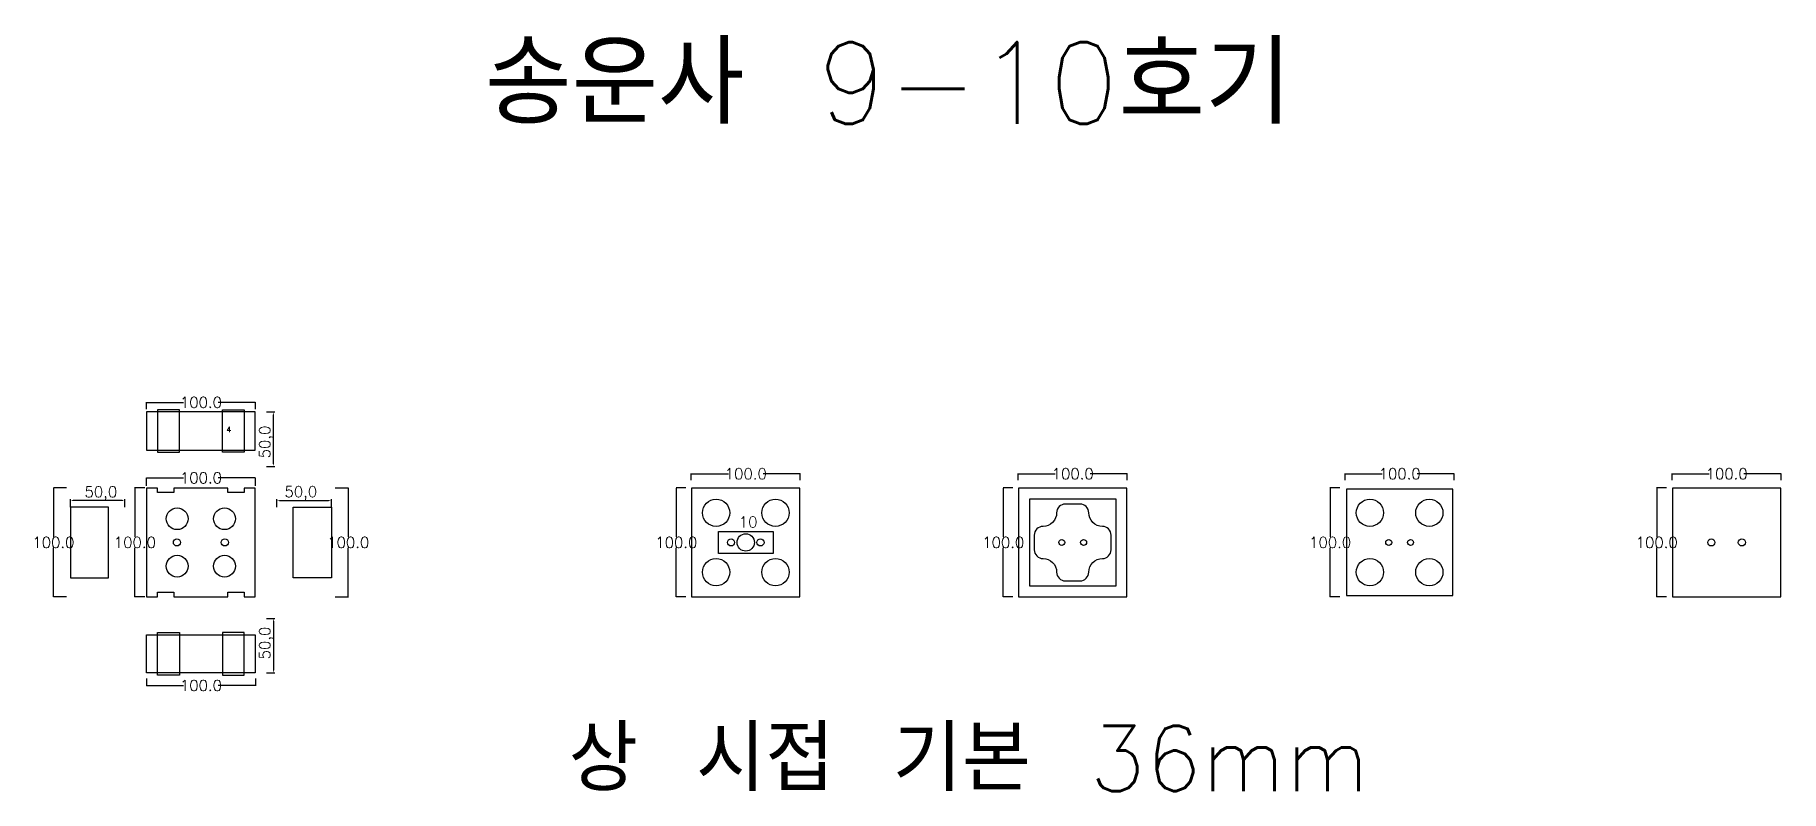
# Model space of a CAD drawing. Header units: millimetres. Extents: x 2384 to 3987, y 517 to 1211.
import ezdxf

# ---------------------------------------------------------------- set-up
doc = ezdxf.new("R2010")
doc.units = ezdxf.units.MM
for name, color, linetype in [('TEXT', 7, 'Continuous'), ('볼트 구멍', 7, 'Continuous'), ('치구', 7, 'Continuous'), ('치수', 7, 'Continuous')]:
    doc.layers.add(name, color=color, linetype=linetype)
doc.styles.get("Standard").update_dxf_attribs({"font": 'txt.shx', "bigfont": 'whgtxt.shx'})
doc.dimstyles.new('ISO-25', dxfattribs={"dimtxt": 2.5, "dimasz": 2.5, "dimexe": 1.25, "dimexo": 0.625, "dimtad": 1, "dimtxsty": 'Standard', "dimcen": 2.5, "dimadec": 0, "dimazin": 0, "dimtfac": 1, "dimtmove": 0, "dimatfit": 3, "dimfxl": 0, "dimarcsym": 0})
doc.dimstyles.get("Standard").update_dxf_attribs({"dimtxt": 7, "dimasz": 0.18, "dimexe": 0.18, "dimexo": 0.0625, "dimgap": 0.09, "dimtad": 0, "dimtih": 1, "dimtoh": 1, "dimdec": 1, "dimzin": 0, "dimdsep": 46, "dimtxsty": 'Standard', "dimcen": 0.09, "dimadec": 0, "dimazin": 0, "dimtfac": 1, "dimtdec": 1, "dimtofl": 0, "dimtmove": 0, "dimatfit": 3, "dimfxl": 0, "dimtolj": 1, "dimtzin": 0, "dimarcsym": 0})

# ---------------------------------------------------------------- blocks, each defined once
blk = doc.blocks.new('*D69')
at = {"layer": 'Defpoints', "color": 0}
for p in [(2486.8, 867.3), (2586.8, 873.7), (2586.8, 867.3)]:
    blk.add_point(p, dxfattribs=at)
at = {"layer": '치수', "color": 0, "lineweight": -2}
for p, q in [((2486.8, 867.4), (2486.8, 873.9)), ((2486.9, 873.7), (2520.8, 873.7)), ((2586.6, 873.7), (2552.7, 873.7)), ((2586.8, 867.4), (2586.8, 873.9))]:
    blk.add_line(p, q, dxfattribs=at)
at = {"layer": '치수', "color": 0}
for points in [[(2486.9, 873.8), (2486.9, 873.7), (2486.8, 873.7)], [(2586.6, 873.8), (2586.6, 873.7), (2586.8, 873.7)]]:
    blk.add_solid(points, dxfattribs=at)
at = {"layer": '치수', "color": 0, "insert": (2536.8, 873.7), "char_height": 10, "attachment_point": 5}
blk.add_mtext('\\A1;100.0', dxfattribs=at)
blk = doc.blocks.new('*D70')
at = {"layer": 'Defpoints', "color": 0}
for p in [(3286.8, 802.3), (3386.8, 808.2), (3386.8, 802.3)]:
    blk.add_point(p, dxfattribs=at)
at = {"layer": '치수', "color": 0, "lineweight": -2}
for p, q in [((3286.8, 802.3), (3286.8, 808.3)), ((3286.9, 808.2), (3320.8, 808.2)), ((3386.6, 808.2), (3352.7, 808.2)), ((3386.8, 802.3), (3386.8, 808.3))]:
    blk.add_line(p, q, dxfattribs=at)
at = {"layer": '치수', "color": 0}
for points in [[(3286.9, 808.2), (3286.9, 808.1), (3286.8, 808.2)], [(3386.6, 808.2), (3386.6, 808.1), (3386.8, 808.2)]]:
    blk.add_solid(points, dxfattribs=at)
at = {"layer": '치수', "color": 0, "insert": (3336.8, 808.2), "char_height": 10, "attachment_point": 5}
blk.add_mtext('\\A1;100.0', dxfattribs=at)
blk = doc.blocks.new('*D71')
at = {"layer": 'Defpoints', "color": 0}
for p in [(2586.8, 804.4), (2486.8, 797), (2586.8, 797)]:
    blk.add_point(p, dxfattribs=at)
at = {"layer": '치수', "color": 0, "lineweight": -2}
for p, q in [((2486.8, 797.1), (2486.8, 804.6)), ((2486.9, 804.4), (2520.8, 804.4)), ((2586.6, 804.4), (2552.7, 804.4)), ((2586.8, 797.1), (2586.8, 804.6))]:
    blk.add_line(p, q, dxfattribs=at)
at = {"layer": '치수', "color": 0}
for points in [[(2486.9, 804.4), (2486.9, 804.4), (2486.8, 804.4)], [(2586.6, 804.4), (2586.6, 804.4), (2586.8, 804.4)]]:
    blk.add_solid(points, dxfattribs=at)
at = {"layer": '치수', "color": 0, "insert": (2536.8, 804.4), "char_height": 10, "attachment_point": 5}
blk.add_mtext('\\A1;100.0', dxfattribs=at)
blk = doc.blocks.new('*D72')
at = {"layer": 'Defpoints', "color": 0}
for p in [(2486.8, 620.3), (2586.8, 620.3), (2586.8, 613.9)]:
    blk.add_point(p, dxfattribs=at)
at = {"layer": '치수', "color": 0, "lineweight": -2}
for p, q in [((2486.8, 620.2), (2486.8, 613.7)), ((2486.9, 613.9), (2520.8, 613.9)), ((2586.6, 613.9), (2552.7, 613.9)), ((2586.8, 620.2), (2586.8, 613.7))]:
    blk.add_line(p, q, dxfattribs=at)
at = {"layer": '치수', "color": 0}
for points in [[(2486.9, 613.9), (2486.9, 613.9), (2486.8, 613.9)], [(2586.6, 613.9), (2586.6, 613.9), (2586.8, 613.9)]]:
    blk.add_solid(points, dxfattribs=at)
at = {"layer": '치수', "color": 0, "insert": (2536.8, 613.9), "char_height": 10, "attachment_point": 5}
blk.add_mtext('\\A1;100.0', dxfattribs=at)
blk = doc.blocks.new('*D73')
at = {"layer": 'Defpoints', "color": 0}
for p in [(2485.3, 795.2), (2476.2, 695.2), (2485.3, 695.2)]:
    blk.add_point(p, dxfattribs=at)
at = {"layer": '치수', "color": 0, "lineweight": -2}
for p, q in [((2485.2, 795.2), (2476, 795.2)), ((2476.2, 795), (2476.2, 750.3)), ((2476.2, 695.3), (2476.2, 740.1)), ((2485.2, 695.2), (2476, 695.2))]:
    blk.add_line(p, q, dxfattribs=at)
at = {"layer": '치수', "color": 0}
for points in [[(2476.2, 795), (2476.3, 795), (2476.2, 795.2)], [(2476.2, 695.3), (2476.3, 695.3), (2476.2, 695.2)]]:
    blk.add_solid(points, dxfattribs=at)
at = {"layer": '치수', "color": 0, "insert": (2476.2, 745.2), "char_height": 10, "attachment_point": 5}
blk.add_mtext('\\A1;100.0', dxfattribs=at)
blk = doc.blocks.new('*D74')
at = {"layer": 'Defpoints', "color": 0}
for p in [(2413.6, 795.2), (2401.5, 695.2), (2413.6, 695.2)]:
    blk.add_point(p, dxfattribs=at)
at = {"layer": '치수', "color": 0, "lineweight": -2}
for p, q in [((2413.5, 795.2), (2401.4, 795.2)), ((2401.5, 795), (2401.5, 750.3)), ((2401.5, 695.3), (2401.5, 740.1)), ((2413.5, 695.2), (2401.4, 695.2))]:
    blk.add_line(p, q, dxfattribs=at)
at = {"layer": '치수', "color": 0}
for points in [[(2401.5, 795), (2401.6, 795), (2401.5, 795.2)], [(2401.5, 695.3), (2401.6, 695.3), (2401.5, 695.2)]]:
    blk.add_solid(points, dxfattribs=at)
at = {"layer": '치수', "color": 0, "insert": (2401.5, 745.2), "char_height": 10, "attachment_point": 5}
blk.add_mtext('\\A1;100.0', dxfattribs=at)
blk = doc.blocks.new('*D75')
at = {"layer": 'Defpoints', "color": 0}
for p in [(2417, 783.6), (2417, 777), (2467, 776.9)]:
    blk.add_point(p, dxfattribs=at)
at = {"layer": '치수', "color": 0, "lineweight": -2}
for p, q in [((2417, 777.6), (2417, 784.9)), ((2464.5, 783.6), (2419.5, 783.6)), ((2467, 777.5), (2467, 784.9))]:
    blk.add_line(p, q, dxfattribs=at)
at = {"layer": '치수', "color": 0}
for points in [[(2419.5, 784.1), (2419.5, 783.2), (2417, 783.6)], [(2464.5, 784.1), (2464.5, 783.2), (2467, 783.6)]]:
    blk.add_solid(points, dxfattribs=at)
at = {"layer": '치수', "color": 0, "insert": (2445, 790.1), "char_height": 10, "attachment_point": 5}
blk.add_mtext('50,0', dxfattribs=at)
blk = doc.blocks.new('*D76')
at = {"layer": 'Defpoints', "color": 0}
for p in [(2981.9, 795.2), (2973, 695.2), (2981.9, 695.2)]:
    blk.add_point(p, dxfattribs=at)
at = {"layer": '치수', "color": 0, "lineweight": -2}
for p, q in [((2981.8, 795.2), (2972.8, 795.2)), ((2973, 795), (2973, 750.3)), ((2973, 695.3), (2973, 740.1)), ((2981.8, 695.2), (2972.8, 695.2))]:
    blk.add_line(p, q, dxfattribs=at)
at = {"layer": '치수', "color": 0}
for points in [[(2972.9, 795), (2973, 795), (2973, 795.2)], [(2972.9, 695.3), (2973, 695.3), (2973, 695.2)]]:
    blk.add_solid(points, dxfattribs=at)
at = {"layer": '치수', "color": 0, "insert": (2973, 745.2), "char_height": 10, "attachment_point": 5}
blk.add_mtext('\\A1;100.0', dxfattribs=at)
blk = doc.blocks.new('*D77')
at = {"layer": 'Defpoints', "color": 0}
for p in [(2596.4, 864.9), (2603.3, 864.9), (2596.4, 814.9)]:
    blk.add_point(p, dxfattribs=at)
at = {"layer": '치수', "color": 0, "lineweight": -2}
for p, q in [((2597.1, 864.9), (2604.6, 864.9)), ((2603.3, 817.4), (2603.3, 862.4)), ((2597.1, 814.9), (2604.6, 814.9))]:
    blk.add_line(p, q, dxfattribs=at)
at = {"layer": '치수', "color": 0}
for points in [[(2602.9, 862.4), (2603.8, 862.4), (2603.3, 864.9)], [(2602.9, 817.4), (2603.8, 817.4), (2603.3, 814.9)]]:
    blk.add_solid(points, dxfattribs=at)
at = {"layer": '치수', "color": 0, "insert": (2596.9, 837.4), "char_height": 10, "attachment_point": 5, "rotation": 90}
blk.add_mtext('50,0', dxfattribs=at)
blk = doc.blocks.new('*D78')
at = {"layer": 'Defpoints', "color": 0}
for p in [(2606.5, 777), (2656.5, 783.7), (2656.5, 777)]:
    blk.add_point(p, dxfattribs=at)
at = {"layer": '치수', "color": 0, "lineweight": -2}
for p, q in [((2606.5, 777.6), (2606.5, 785)), ((2609, 783.7), (2654, 783.7)), ((2656.5, 777.6), (2656.5, 785))]:
    blk.add_line(p, q, dxfattribs=at)
at = {"layer": '치수', "color": 0}
for points in [[(2609, 784.2), (2609, 783.3), (2606.5, 783.7)], [(2654, 784.2), (2654, 783.3), (2656.5, 783.7)]]:
    blk.add_solid(points, dxfattribs=at)
at = {"layer": '치수', "color": 0, "insert": (2628.5, 790.2), "char_height": 10, "attachment_point": 5}
blk.add_mtext('50,0', dxfattribs=at)
blk = doc.blocks.new('*D79')
at = {"layer": 'Defpoints', "color": 0}
for p in [(2596.4, 675.4), (2596.4, 625.4), (2603.3, 625.4)]:
    blk.add_point(p, dxfattribs=at)
at = {"layer": '치수', "color": 0, "lineweight": -2}
for p, q in [((2597.1, 675.4), (2604.6, 675.4)), ((2603.3, 672.9), (2603.3, 627.9)), ((2597.1, 625.4), (2604.6, 625.4))]:
    blk.add_line(p, q, dxfattribs=at)
at = {"layer": '치수', "color": 0}
for points in [[(2602.9, 672.9), (2603.8, 672.9), (2603.3, 675.4)], [(2602.9, 627.9), (2603.8, 627.9), (2603.3, 625.4)]]:
    blk.add_solid(points, dxfattribs=at)
at = {"layer": '치수', "color": 0, "insert": (2596.9, 652.9), "char_height": 10, "attachment_point": 5, "rotation": 90}
blk.add_mtext('50,0', dxfattribs=at)
blk = doc.blocks.new('*D80')
at = {"layer": 'Defpoints', "color": 0}
for p in [(2659.9, 795.2), (2659.9, 695.2), (2672, 695.2)]:
    blk.add_point(p, dxfattribs=at)
at = {"layer": '치수', "color": 0, "lineweight": -2}
for p, q in [((2660, 795.2), (2672.2, 795.2)), ((2672, 795), (2672, 750.3)), ((2672, 695.3), (2672, 740.1)), ((2660, 695.2), (2672.2, 695.2))]:
    blk.add_line(p, q, dxfattribs=at)
at = {"layer": '치수', "color": 0}
for points in [[(2671.9, 795), (2672, 795), (2672, 795.2)], [(2671.9, 695.3), (2672, 695.3), (2672, 695.2)]]:
    blk.add_solid(points, dxfattribs=at)
at = {"layer": '치수', "color": 0, "insert": (2672, 745.2), "char_height": 10, "attachment_point": 5}
blk.add_mtext('\\A1;100.0', dxfattribs=at)
blk = doc.blocks.new('*D81')
at = {"layer": 'Defpoints', "color": 0}
for p in [(3281.9, 795.2), (3273, 695.2), (3281.9, 695.2)]:
    blk.add_point(p, dxfattribs=at)
at = {"layer": '치수', "color": 0, "lineweight": -2}
for p, q in [((3281.8, 795.2), (3272.8, 795.2)), ((3273, 795), (3273, 750.3)), ((3273, 695.3), (3273, 740.1)), ((3281.8, 695.2), (3272.8, 695.2))]:
    blk.add_line(p, q, dxfattribs=at)
at = {"layer": '치수', "color": 0}
for points in [[(3272.9, 795), (3273, 795), (3273, 795.2)], [(3272.9, 695.3), (3273, 695.3), (3273, 695.2)]]:
    blk.add_solid(points, dxfattribs=at)
at = {"layer": '치수', "color": 0, "insert": (3273, 745.2), "char_height": 10, "attachment_point": 5}
blk.add_mtext('\\A1;100.0', dxfattribs=at)
blk = doc.blocks.new('*D82')
at = {"layer": 'Defpoints', "color": 0}
for p in [(2986.8, 802.3), (3086.8, 808.2), (3086.8, 802.3)]:
    blk.add_point(p, dxfattribs=at)
at = {"layer": '치수', "color": 0, "lineweight": -2}
for p, q in [((2986.8, 802.3), (2986.8, 808.3)), ((2986.9, 808.2), (3020.8, 808.2)), ((3086.6, 808.2), (3052.7, 808.2)), ((3086.8, 802.3), (3086.8, 808.3))]:
    blk.add_line(p, q, dxfattribs=at)
at = {"layer": '치수', "color": 0}
for points in [[(2986.9, 808.2), (2986.9, 808.1), (2986.8, 808.2)], [(3086.6, 808.2), (3086.6, 808.1), (3086.8, 808.2)]]:
    blk.add_solid(points, dxfattribs=at)
at = {"layer": '치수', "color": 0, "insert": (3036.8, 808.2), "char_height": 10, "attachment_point": 5}
blk.add_mtext('\\A1;100.0', dxfattribs=at)
blk = doc.blocks.new('*D83')
at = {"layer": 'Defpoints', "color": 0}
for p in [(3581.9, 795.2), (3573, 695.2), (3581.9, 695.2)]:
    blk.add_point(p, dxfattribs=at)
at = {"layer": '치수', "color": 0, "lineweight": -2}
for p, q in [((3581.8, 795.2), (3572.8, 795.2)), ((3573, 795), (3573, 750.3)), ((3573, 695.3), (3573, 740.1)), ((3581.8, 695.2), (3572.8, 695.2))]:
    blk.add_line(p, q, dxfattribs=at)
at = {"layer": '치수', "color": 0}
for points in [[(3572.9, 795), (3573, 795), (3573, 795.2)], [(3572.9, 695.3), (3573, 695.3), (3573, 695.2)]]:
    blk.add_solid(points, dxfattribs=at)
at = {"layer": '치수', "color": 0, "insert": (3573, 745.2), "char_height": 10, "attachment_point": 5}
blk.add_mtext('\\A1;100.0', dxfattribs=at)
blk = doc.blocks.new('*D84')
at = {"layer": 'Defpoints', "color": 0}
for p in [(3586.8, 802.3), (3686.8, 808.2), (3686.8, 802.3)]:
    blk.add_point(p, dxfattribs=at)
at = {"layer": '치수', "color": 0, "lineweight": -2}
for p, q in [((3586.8, 802.3), (3586.8, 808.3)), ((3586.9, 808.2), (3620.8, 808.2)), ((3686.6, 808.2), (3652.7, 808.2)), ((3686.8, 802.3), (3686.8, 808.3))]:
    blk.add_line(p, q, dxfattribs=at)
at = {"layer": '치수', "color": 0}
for points in [[(3586.9, 808.2), (3586.9, 808.1), (3586.8, 808.2)], [(3686.6, 808.2), (3686.6, 808.1), (3686.8, 808.2)]]:
    blk.add_solid(points, dxfattribs=at)
at = {"layer": '치수', "color": 0, "insert": (3636.8, 808.2), "char_height": 10, "attachment_point": 5}
blk.add_mtext('\\A1;100.0', dxfattribs=at)
blk = doc.blocks.new('*D85')
at = {"layer": 'Defpoints', "color": 0}
for p in [(3881.6, 795.2), (3872.7, 695.2), (3881.6, 695.2)]:
    blk.add_point(p, dxfattribs=at)
at = {"layer": '치수', "color": 0, "lineweight": -2}
for p, q in [((3881.6, 795.2), (3872.5, 795.2)), ((3872.7, 795), (3872.7, 750.3)), ((3872.7, 695.3), (3872.7, 740.1)), ((3881.6, 695.2), (3872.5, 695.2))]:
    blk.add_line(p, q, dxfattribs=at)
at = {"layer": '치수', "color": 0}
for points in [[(3872.7, 795), (3872.7, 795), (3872.7, 795.2)], [(3872.7, 695.3), (3872.7, 695.3), (3872.7, 695.2)]]:
    blk.add_solid(points, dxfattribs=at)
at = {"layer": '치수', "color": 0, "insert": (3872.7, 745.2), "char_height": 10, "attachment_point": 5}
blk.add_mtext('\\A1;100.0', dxfattribs=at)
blk = doc.blocks.new('*D86')
at = {"layer": 'Defpoints', "color": 0}
for p in [(3886.8, 802.3), (3986.8, 808.2), (3986.8, 802.3)]:
    blk.add_point(p, dxfattribs=at)
at = {"layer": '치수', "color": 0, "lineweight": -2}
for p, q in [((3886.8, 802.3), (3886.8, 808.3)), ((3886.9, 808.2), (3920.8, 808.2)), ((3986.6, 808.2), (3952.7, 808.2)), ((3986.8, 802.3), (3986.8, 808.3))]:
    blk.add_line(p, q, dxfattribs=at)
at = {"layer": '치수', "color": 0}
for points in [[(3886.9, 808.2), (3886.9, 808.1), (3886.8, 808.2)], [(3986.6, 808.2), (3986.6, 808.1), (3986.8, 808.2)]]:
    blk.add_solid(points, dxfattribs=at)
at = {"layer": '치수', "color": 0, "insert": (3936.8, 808.2), "char_height": 10, "attachment_point": 5}
blk.add_mtext('\\A1;100.0', dxfattribs=at)

msp = doc.modelspace()

# ---------------------------------------------------------------- linework, layer by layer
at = {"layer": '볼트 구멍', "color": 1}
msp.add_lwpolyline([(3011.76, 755.16), (3061.76, 755.16), (3061.76, 735.16), (3011.76, 735.16)], close=True, dxfattribs=at)
at = {"layer": '볼트 구멍', "color": 3}
for centre, radius in [((3036.76, 745.16), 8), ((2514.76, 745.16), 3.25), ((2558.76, 745.16), 3.25), ((3023.26, 745.16), 3.25), ((3050.26, 745.16), 3.25), ((3326.76, 745.16), 2.75), ((3346.76, 745.16), 2.75), ((3626.76, 745.16), 2.75), ((3646.76, 745.16), 2.75), ((3922.76, 745.16), 3.25), ((3950.76, 745.16), 3.25)]:
    msp.add_circle(centre, radius, dxfattribs=at)
at = {"layer": '치구', "color": 1}
for points in [[(2497.01, 827.91), (2517.01, 827.91), (2517.01, 866.91), (2497.01, 866.91)], [(2576.51, 827.91), (2556.51, 827.91), (2556.51, 866.91), (2576.51, 866.91)], [(2497.01, 662.41), (2517.01, 662.41), (2517.01, 623.42), (2497.01, 623.42)], [(2576.51, 662.41), (2556.51, 662.41), (2556.51, 623.42), (2576.51, 623.42)]]:
    msp.add_lwpolyline(points, close=True, dxfattribs=at)
at = {"layer": '치구'}
for points in [[(2487.01, 829.91), (2586.51, 829.91), (2586.51, 864.91), (2487.01, 864.91)], [(2487.01, 695.41), (2497.01, 695.41), (2497.01, 699.41), (2512.01, 699.41), (2512.01, 695.41), (2561.51, 695.41), (2561.51, 699.41), (2576.51, 699.41), (2576.51, 695.41), (2586.51, 695.41), (2586.51, 794.91), (2576.51, 794.91), (2576.51, 790.91), (2561.51, 790.91), (2561.51, 794.91), (2512.01, 794.91), (2512.01, 790.91), (2497.01, 790.91), (2497.01, 794.91), (2487.01, 794.91)], [(2987.01, 794.91), (2987.01, 695.41), (3086.51, 695.41), (3086.51, 794.91)], [(3287.01, 794.91), (3287.01, 695.41), (3386.51, 695.41), (3386.51, 794.91)], [(3588.01, 793.91), (3588.01, 696.41), (3685.51, 696.41), (3685.51, 793.91)], [(3887.01, 794.91), (3887.01, 695.41), (3986.51, 695.41), (3986.51, 794.91)], [(2452.01, 777.51), (2417.01, 777.51), (2417.01, 712.81), (2452.01, 712.81)], [(2621.51, 777.51), (2656.51, 777.51), (2656.51, 712.81), (2621.51, 712.81)], [(3297.01, 784.91), (3297.01, 705.41), (3376.51, 705.41), (3376.51, 784.91)], [(2487.01, 660.41), (2586.51, 660.41), (2586.51, 625.41), (2487.01, 625.41)]]:
    msp.add_lwpolyline(points, close=True, dxfattribs=at)
at = {"layer": '치구', "color": 0}
msp.add_lwpolyline([(3301.51, 751.91), (3301.51, 738.41, 0.4142136), (3309.51, 730.41, -0.4142136), (3322.01, 717.91, 0.4142136), (3330.01, 709.91), (3343.51, 709.91, 0.4142136), (3351.51, 717.91, -0.4142136), (3364.01, 730.41, 0.4142136), (3372.01, 738.41), (3372.01, 751.91, 0.4142136), (3364.01, 759.91, -0.4142136), (3351.51, 772.41, 0.4142136), (3343.51, 780.41), (3330.01, 780.41, 0.4142136), (3322.01, 772.41, -0.4142136), (3309.51, 759.91, 0.4142136)], format="xyb", close=True, dxfattribs=at)
for centre, radius in [((2515.01, 766.91), 10), ((2558.51, 766.91), 10), ((3009.51, 772.41), 12.5), ((3064.01, 772.41), 12.5), ((3609.51, 772.41), 12.5), ((3664.01, 772.41), 12.5), ((2515.01, 723.41), 10), ((2558.51, 723.41), 10), ((3009.51, 717.91), 12.5), ((3064.01, 717.91), 12.5), ((3609.51, 717.91), 12.5), ((3664.01, 717.91), 12.5)]:
    msp.add_circle(centre, radius, dxfattribs=at)

# ---------------------------------------------------------------- texts
at = {"layer": 'TEXT', "color": 3}
for s, height, p in [('송운사 9-10호기', 75, (2797.58, 1129.26)), ('상 시접 기본 36mm', 60, (2874.24, 517.01))]:
    msp.add_text(s, height=height, dxfattribs=at).set_placement(p)
at = {"layer": 'TEXT', "color": 1}
msp.add_text('4', height=5, dxfattribs=at).set_placement((2560.32, 846.22))
at = {"layer": '볼트 구멍', "color": 1}
msp.add_text('10', height=10, dxfattribs=at).set_placement((3030.39, 758.96))

# ---------------------------------------------------------------- dimensions: what is measured, and where the dimension line sits
at = {"layer": '치수', "color": 4}
for base, p1, p2, dimstyle, override, picture, middle in [((2586.76, 873.74), (2486.76, 867.34), (2586.76, 867.34), 'Standard', {"dimtxt": 10}, '*D69', (2536.76, 873.74)), ((2656.51, 783.74), (2606.51, 776.96), (2656.51, 776.96), 'ISO-25', {"dimtxt": 10, "dimdec": 1, "dimzin": 0, "dimtdec": 1}, '*D78', (2628.51, 783.74)), ((2586.76, 613.9), (2486.76, 620.3), (2586.76, 620.3), 'Standard', {"dimtxt": 10}, '*D72', (2536.76, 613.9))]:
    dim = msp.add_linear_dim(base=base, p1=p1, p2=p2, dimstyle=dimstyle, override=override, dxfattribs=at)
    dim.commit()
    dim.dimension.update_dxf_attribs({"geometry": picture, "text_midpoint": middle, "dimtype": 160})
for base, p1, p2, angle, picture, middle in [((2603.33, 864.91), (2596.44, 814.91), (2596.44, 864.91), 90, '*D77', (2603.33, 837.41)), ((2417.01, 783.64), (2467.01, 776.86), (2417.01, 776.96), 180, '*D75', (2445.01, 783.64)), ((2603.33, 625.41), (2596.44, 675.41), (2596.44, 625.41), 270, '*D79', (2603.33, 652.91))]:
    dim = msp.add_linear_dim(base=base, p1=p1, p2=p2, angle=angle, dimstyle='ISO-25', override={"dimtxt": 10, "dimdec": 1, "dimzin": 0, "dimtdec": 1}, dxfattribs=at)
    dim.commit()
    dim.dimension.update_dxf_attribs({"geometry": picture, "text_midpoint": middle, "dimtype": 160})
for base, p1, p2, picture, middle in [((2586.76, 804.39), (2486.76, 796.99), (2586.76, 796.99), '*D71', (2536.76, 804.39)), ((3086.76, 808.15), (2986.76, 802.27), (3086.76, 802.27), '*D82', (3036.76, 808.15)), ((3386.76, 808.15), (3286.76, 802.27), (3386.76, 802.27), '*D70', (3336.76, 808.15)), ((3686.76, 808.15), (3586.76, 802.27), (3686.76, 802.27), '*D84', (3636.76, 808.15)), ((3986.76, 808.15), (3886.76, 802.27), (3986.76, 802.27), '*D86', (3936.76, 808.15))]:
    dim = msp.add_linear_dim(base=base, p1=p1, p2=p2, dimstyle='Standard', override={"dimtxt": 10}, dxfattribs=at)
    dim.commit()
    dim.dimension.update_dxf_attribs({"geometry": picture, "text_midpoint": middle})
for base, p1, p2, picture, middle in [((2401.54, 695.16), (2413.61, 795.16), (2413.61, 695.16), '*D74', (2401.54, 745.16)), ((2476.23, 695.16), (2485.3, 795.16), (2485.3, 695.16), '*D73', (2476.23, 745.16)), ((2671.97, 695.16), (2659.9, 795.16), (2659.9, 695.16), '*D80', (2671.97, 745.16)), ((2972.96, 695.16), (2981.86, 795.16), (2981.86, 695.16), '*D76', (2972.96, 745.16)), ((3272.96, 695.16), (3281.86, 795.16), (3281.86, 695.16), '*D81', (3272.96, 745.16)), ((3572.96, 695.16), (3581.86, 795.16), (3581.86, 695.16), '*D83', (3572.96, 745.16)), ((3872.71, 695.16), (3881.61, 795.16), (3881.61, 695.16), '*D85', (3872.71, 745.16))]:
    dim = msp.add_linear_dim(base=base, p1=p1, p2=p2, angle=90, dimstyle='Standard', override={"dimtxt": 10}, dxfattribs=at)
    dim.commit()
    dim.dimension.update_dxf_attribs({"geometry": picture, "text_midpoint": middle})

doc.saveas('drawing.dxf')
